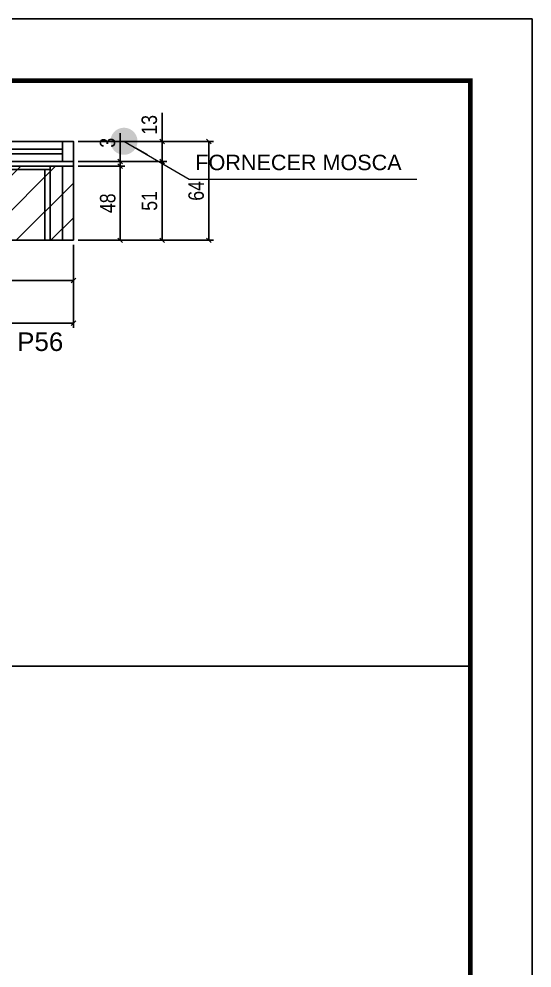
# Model space of a CAD drawing. Extents: x 3309 to 9563, y -2522 to 14608.
# Drawn here: x 7646 to 7978, y 8251 to 8865 of the extents above; entities that cross this region are included whole.
import ezdxf

# ---------------------------------------------------------------- set-up
doc = ezdxf.new("R2010")
doc.units = 0
doc.linetypes.add('DASHED', pattern=[0.75, 0.5, -0.25])
for name, color, linetype in [('5', 5, 'Continuous'), ('COTA', 241, 'Continuous'), ('Painéis', 200, 'Continuous'), ('SARR_2.2x7', 40, 'Continuous'), ('SARR_3.5x7', 81, 'Continuous'), ('SARR_EDITAR', 141, 'Continuous')]:
    doc.layers.add(name, color=color, linetype=linetype)
for name, color, linetype, lineweight in [('CARIMBO', 255, 'Continuous', 9), ('Folhas', 255, 'Continuous', 9), ('Hachura', 251, 'Continuous', 9), ('SARRAFO DE PRESSAO', 251, 'DASHED', 9)]:
    doc.layers.add(name, color=color, linetype=linetype, lineweight=lineweight)
doc.layers.add('Laje_Perimetro', color=7, linetype='Continuous', plot=False)
doc.styles.add('ARIAL', font='arial.ttf')
doc.styles.add('COTA TECNICA', font='techl___.ttf', dxfattribs={"height": 10})
doc.styles.get("Standard").update_dxf_attribs({"font": 'arial.ttf'})
doc.dimstyles.new('3x', dxfattribs={"dimtxt": 10, "dimasz": 5, "dimexe": 7, "dimexo": 5, "dimgap": 4, "dimtad": 1, "dimdec": 4, "dimlfac": 0.333333, "dimdsep": 46, "dimtxsty": 'Standard', "dimblk": 'DOT', "dimcen": 0.09, "dimclrd": 1, "dimclre": 1, "dimclrt": 2, "dimadec": 0, "dimazin": 2, "dimtfac": 1, "dimtdec": 4, "dimtmove": 0, "dimatfit": 3, "dimldrblk": 'DOT', "dimfxl": 1, "dimtolj": 1, "dimtzin": 0, "dimlwd": 9, "dimlwe": 9, "dimarcsym": 0})
doc.dimstyles.new('PAINEL', dxfattribs={"dimtxt": 10, "dimasz": 3, "dimexe": 3, "dimexo": 3, "dimgap": 3, "dimtad": 1, "dimdec": 1, "dimzin": 12, "dimdsep": 46, "dimtxsty": 'COTA TECNICA', "dimblk1": 'OBLIQUE', "dimblk2": 'OBLIQUE', "dimsah": 1, "dimcen": 0.9, "dimclrd": 4, "dimclre": 4, "dimclrt": 240, "dimadec": 1, "dimazin": 3, "dimtfac": 1, "dimtdec": 1, "dimtmove": 0, "dimatfit": 3, "dimfxl": 1, "dimtolj": 1, "dimtzin": 12, "dimarcsym": 0})

# ---------------------------------------------------------------- blocks, each defined once
blk = doc.blocks.new('9999999999')
at = {"layer": 'Folhas'}
blk.add_lwpolyline([(98138.98, 34190.21), (99623.98, 34190.21), (99623.98, 35240.21), (98138.98, 35240.21)], close=True, dxfattribs=at)
at = {"layer": 'Folhas', "color": 30, "const_width": 3}
blk.add_lwpolyline([(98213.98, 34230.21), (99583.98, 34230.21), (99583.98, 35200.21), (98213.98, 35200.21)], close=True, dxfattribs=at)
blk = doc.blocks.new('_Oblique')
at = {"color": 0, "linetype": 'ByBlock', "lineweight": -2}
blk.add_line((-0.5, -0.5), (0.5, 0.5), dxfattribs=at)
blk = doc.blocks.new('*D2017')
at = {"layer": 'COTA', "color": 4, "linetype": 'ByBlock', "lineweight": -2, "transparency": 16777216}
for p, q in [((7031.06, 8718.68), (7031.06, 8665.05)), ((7681.06, 8718.68), (7681.06, 8665.05)), ((7681.06, 8668.05), (7031.06, 8668.05))]:
    blk.add_line(p, q, dxfattribs=at)
at = {"layer": 'Defpoints', "color": 0, "linetype": 'ByBlock', "transparency": 16777216}
for p in [(7031.06, 8721.68), (7681.06, 8721.68), (7031.06, 8668.05)]:
    blk.add_point(p, dxfattribs=at)
at = {"layer": 'COTA', "color": 4, "linetype": 'ByBlock', "lineweight": -2, "transparency": 16777216, "xscale": 3, "yscale": 3, "zscale": 3, "rotation": 180}
blk.add_blockref('_Oblique', (7031.06, 8668.05), dxfattribs=at)
at = {"layer": 'COTA', "color": 4, "linetype": 'ByBlock', "lineweight": -2, "transparency": 16777216, "xscale": 3, "yscale": 3, "zscale": 3}
blk.add_blockref('_Oblique', (7681.06, 8668.05), dxfattribs=at)
at = {"layer": 'COTA', "color": 240, "linetype": 'ByBlock', "transparency": 16777216, "insert": (7356.06, 8676.16), "char_height": 10, "attachment_point": 5, "style": 'COTA TECNICA'}
blk.add_mtext('\\A1;650', dxfattribs=at)
blk = doc.blocks.new('*D2018')
at = {"layer": 'COTA', "color": 4, "lineweight": -2, "transparency": 16777216}
for p, q in [((7519.06, 8718.68), (7519.06, 8692.76)), ((7681.06, 8718.68), (7681.06, 8692.76)), ((7519.06, 8695.76), (7681.06, 8695.76))]:
    blk.add_line(p, q, dxfattribs=at)
at = {"layer": 'Defpoints', "color": 0, "transparency": 16777216}
for p in [(7519.06, 8721.68), (7681.06, 8721.68), (7681.06, 8695.76)]:
    blk.add_point(p, dxfattribs=at)
at = {"layer": 'COTA', "color": 4, "lineweight": -2, "transparency": 16777216, "xscale": 3, "yscale": 3, "zscale": 3, "rotation": 180}
blk.add_blockref('_Oblique', (7519.06, 8695.76), dxfattribs=at)
at = {"layer": 'COTA', "color": 4, "lineweight": -2, "transparency": 16777216, "xscale": 3, "yscale": 3, "zscale": 3}
blk.add_blockref('_Oblique', (7681.06, 8695.76), dxfattribs=at)
at = {"layer": 'COTA', "color": 240, "transparency": 16777216, "insert": (7600.06, 8703.86), "char_height": 10, "attachment_point": 5, "style": 'COTA TECNICA'}
blk.add_mtext('\\A1;162', dxfattribs=at)
blk = doc.blocks.new('*D2019')
at = {"layer": 'COTA', "color": 4, "lineweight": -2, "transparency": 16777216}
for p, q in [((7684.06, 8772.68), (7741.46, 8772.68)), ((7738.46, 8772.68), (7738.46, 8721.68)), ((7684.06, 8721.68), (7741.46, 8721.68))]:
    blk.add_line(p, q, dxfattribs=at)
at = {"layer": 'Defpoints', "color": 0, "transparency": 16777216}
for p in [(7681.06, 8772.68), (7681.06, 8721.68), (7738.46, 8721.68)]:
    blk.add_point(p, dxfattribs=at)
at = {"layer": 'COTA', "color": 4, "lineweight": -2, "transparency": 16777216, "xscale": 3, "yscale": 3, "zscale": 3}
for p, rotation in [((7738.46, 8772.68), 90), ((7738.46, 8721.68), 270)]:
    blk.add_blockref('_Oblique', p, dxfattribs=dict(at, rotation=rotation))
at = {"layer": 'COTA', "color": 240, "transparency": 16777216, "insert": (7730.35, 8747.18), "char_height": 10, "attachment_point": 5, "rotation": 90, "style": 'COTA TECNICA'}
blk.add_mtext('\\A1;51', dxfattribs=at)
blk = doc.blocks.new('*D2020')
at = {"layer": 'COTA', "color": 4, "lineweight": -2, "transparency": 16777216}
for p, q in [((7738.46, 8785.68), (7738.46, 8804.19)), ((7684.06, 8785.68), (7741.46, 8785.68)), ((7738.46, 8772.68), (7738.46, 8785.68)), ((7684.06, 8772.68), (7741.46, 8772.68))]:
    blk.add_line(p, q, dxfattribs=at)
at = {"layer": 'Defpoints', "color": 0, "transparency": 16777216}
for p in [(7681.06, 8785.68), (7738.46, 8785.68), (7681.06, 8772.68)]:
    blk.add_point(p, dxfattribs=at)
at = {"layer": 'COTA', "color": 4, "lineweight": -2, "transparency": 16777216, "xscale": 3, "yscale": 3, "zscale": 3}
for p, rotation in [((7738.46, 8785.68), 90), ((7738.46, 8772.68), 270)]:
    blk.add_blockref('_Oblique', p, dxfattribs=dict(at, rotation=rotation))
at = {"layer": 'COTA', "color": 240, "transparency": 16777216, "insert": (7730.24, 8796.44), "char_height": 10, "attachment_point": 5, "rotation": 90, "style": 'COTA TECNICA'}
blk.add_mtext('\\A1;13', dxfattribs=at)
blk = doc.blocks.new('*D2021')
at = {"layer": 'COTA', "color": 4, "lineweight": -2, "transparency": 16777216}
for p, q in [((7684.06, 8785.68), (7771.66, 8785.68)), ((7768.66, 8721.68), (7768.66, 8785.68)), ((7684.06, 8721.68), (7771.66, 8721.68))]:
    blk.add_line(p, q, dxfattribs=at)
at = {"layer": 'Defpoints', "color": 0, "transparency": 16777216}
for p in [(7681.06, 8785.68), (7768.66, 8785.68), (7681.06, 8721.68)]:
    blk.add_point(p, dxfattribs=at)
at = {"layer": 'COTA', "color": 4, "lineweight": -2, "transparency": 16777216, "xscale": 3, "yscale": 3, "zscale": 3}
for p, rotation in [((7768.66, 8785.68), 90), ((7768.66, 8721.68), 270)]:
    blk.add_blockref('_Oblique', p, dxfattribs=dict(at, rotation=rotation))
at = {"layer": 'COTA', "color": 240, "transparency": 16777216, "insert": (7760.56, 8753.68), "char_height": 10, "attachment_point": 5, "rotation": 90, "style": 'COTA TECNICA'}
blk.add_mtext('\\A1;64', dxfattribs=at)
blk = doc.blocks.new('*D2616')
at = {"layer": 'COTA', "color": 4, "lineweight": -2, "transparency": 16777216}
for p, q in [((7684.06, 8769.68), (7714.42, 8769.68)), ((7711.42, 8721.68), (7711.42, 8769.68)), ((7684.06, 8721.68), (7714.42, 8721.68))]:
    blk.add_line(p, q, dxfattribs=at)
at = {"layer": 'Defpoints', "color": 0, "transparency": 16777216}
for p in [(7681.06, 8769.68), (7711.42, 8769.68), (7681.06, 8721.68)]:
    blk.add_point(p, dxfattribs=at)
at = {"layer": 'COTA', "color": 4, "lineweight": -2, "transparency": 16777216, "xscale": 3, "yscale": 3, "zscale": 3}
for p, rotation in [((7711.42, 8769.68), 90), ((7711.42, 8721.68), 270)]:
    blk.add_blockref('_Oblique', p, dxfattribs=dict(at, rotation=rotation))
at = {"layer": 'COTA', "color": 240, "transparency": 16777216, "insert": (7703.32, 8745.68), "char_height": 10, "attachment_point": 5, "rotation": 90, "style": 'COTA TECNICA'}
blk.add_mtext('\\A1;48', dxfattribs=at)
blk = doc.blocks.new('*D2617')
at = {"layer": 'COTA', "color": 4, "lineweight": -2, "transparency": 16777216}
for p, q in [((7711.42, 8772.68), (7711.42, 8791.01)), ((7684.06, 8772.68), (7714.42, 8772.68)), ((7684.06, 8769.68), (7714.42, 8769.68)), ((7711.42, 8769.68), (7711.42, 8772.68)), ((7711.42, 8769.68), (7711.42, 8766.68))]:
    blk.add_line(p, q, dxfattribs=at)
at = {"layer": 'Defpoints', "color": 0, "transparency": 16777216}
for p in [(7681.06, 8772.68), (7681.06, 8769.68), (7711.42, 8772.68)]:
    blk.add_point(p, dxfattribs=at)
at = {"layer": 'COTA', "color": 4, "lineweight": -2, "transparency": 16777216, "xscale": 3, "yscale": 3, "zscale": 3}
for p, rotation in [((7711.42, 8772.68), 270), ((7711.42, 8769.68), 90)]:
    blk.add_blockref('_Oblique', p, dxfattribs=dict(at, rotation=rotation))
at = {"layer": 'COTA', "color": 240, "transparency": 16777216, "insert": (7703.2, 8784.84), "char_height": 10, "attachment_point": 5, "rotation": 90, "style": 'COTA TECNICA'}
blk.add_mtext('\\A1;3', dxfattribs=at)
blk = doc.blocks.new('_Dot')
at = {"color": 0, "linetype": 'ByBlock', "lineweight": -2}
blk.add_line((-0.5, 0), (-1, 0), dxfattribs=at)
at = {"color": 0, "linetype": 'ByBlock', "const_width": 0.5}
blk.add_lwpolyline([(-0.25, 0, 1), (0.25, 0, 1)], format="xyb", close=True, dxfattribs=at)

msp = doc.modelspace()

# ---------------------------------------------------------------- hatches: boundary and pattern name
at = {"layer": 'Hachura', "linetype": 'ByBlock'}
h = msp.add_hatch(dxfattribs=at)
h.set_pattern_fill('ANSI31', color=256, scale=5)
h.paths.add_polyline_path([(7275.06, 8769.68), (7031.06, 8769.68), (7031.06, 8721.68), (7275.06, 8721.68)])
h.paths.add_polyline_path([(7519.06, 8769.68), (7275.06, 8769.68), (7275.06, 8721.68), (7519.06, 8721.68)])
h.paths.add_polyline_path([(7681.06, 8769.68), (7519.06, 8769.68), (7519.06, 8721.68), (7681.06, 8721.68)])
h.paths.add_polyline_path([(7277.06, 8593.96), (7033.06, 8593.96), (7033.06, 8545.96), (7277.06, 8545.96)])
h.paths.add_polyline_path([(7338.02, 8593.96), (7277.06, 8593.96), (7277.06, 8545.96), (7338.02, 8545.96)])
h.paths.add_polyline_path([(7500.02, 8595.96), (7370.02, 8595.96), (7370.02, 8545.96), (7500.02, 8545.96)])
h.paths.add_polyline_path([(7574.06, 8381.32), (7519.06, 8381.32), (7519.06, 8331.32), (7574.06, 8331.32)])
h.paths.add_polyline_path([(7519.06, 8381.32), (7275.06, 8381.32), (7275.06, 8331.32), (7519.06, 8331.32)])
h.paths.add_polyline_path([(7275.06, 8381.32), (7031.06, 8381.32), (7031.06, 8331.32), (7275.06, 8331.32)])

# ---------------------------------------------------------------- linework, layer by layer
at = {"layer": 'COTA'}
msp.add_line((6567.87, 8445.97), (7937.87, 8445.97), dxfattribs=at)
at = {"layer": 'Laje_Perimetro'}
msp.add_lwpolyline([(7977.87, 8864.98), (6492.87, 8864.98), (6492.87, 7814.98), (7977.87, 7814.98)], close=True, dxfattribs=at)
at = {"layer": 'Painéis', "linetype": 'ByBlock'}
for p, q in [((7681.06, 8772.68), (7031.06, 8772.68)), ((7681.06, 8721.68), (7681.06, 8772.68)), ((7681.06, 8721.68), (7031.06, 8721.68))]:
    msp.add_line(p, q, dxfattribs=at)
at = {"layer": 'Painéis', "linetype": 'ByBlock', "elevation": 0}
for points in [[(7031.06, 8772.68), (7681.06, 8772.68), (7681.06, 8785.68), (7031.06, 8785.68)], [(7681.06, 8769.68), (7031.06, 8769.68), (7031.06, 8772.68), (7681.06, 8772.68)]]:
    msp.add_lwpolyline(points, close=True, dxfattribs=at)
at = {"layer": 'SARR_2.2x7', "linetype": 'Continuous'}
for p, q in [((7674.06, 8772.68), (7674.06, 8785.68)), ((7674.06, 8721.68), (7674.06, 8769.68)), ((7666.06, 8767.48), (7519.06, 8767.48))]:
    msp.add_line(p, q, dxfattribs=at)
at = {"layer": 'SARR_3.5x7'}
for p, q in [((7666.06, 8769.68), (7666.06, 8721.68)), ((7662.56, 8767.48), (7662.56, 8721.68))]:
    msp.add_line(p, q, dxfattribs=at)
at = {"layer": 'SARR_EDITAR'}
for p, q in [((7674.06, 8780.68), (7519.06, 8780.68)), ((7674.06, 8777.68), (7519.06, 8777.68))]:
    msp.add_line(p, q, dxfattribs=at)

# ---------------------------------------------------------------- block references
at = {"layer": 'SARRAFO DE PRESSAO', "color": 6, "linetype": 'ByBlock'}
msp.add_blockref('9999999999', (-91646.11, -26375.22), dxfattribs=at)

# ---------------------------------------------------------------- texts
at = {"layer": '5', "linetype": 'Continuous'}
msp.add_text('P56', height=12, rotation=359.99996, dxfattribs=at).set_placement((7644.71, 8650.04))
at = {"layer": 'CARIMBO', "style": 'ARIAL'}
msp.add_text('FORNECER MOSCA', height=10, dxfattribs=at).set_placement((7760, 8767.11))

# ---------------------------------------------------------------- dimensions: what is measured, and where the dimension line sits
at = {"layer": 'COTA'}
for base, p1, p2, picture, middle in [((7738.46, 8785.68), (7681.06, 8772.68), (7681.06, 8785.68), '*D2020', (7730.24, 8796.44)), ((7711.42, 8772.68), (7681.06, 8769.68), (7681.06, 8772.68), '*D2617', (7703.2, 8784.84)), ((7768.66, 8785.68), (7681.06, 8721.68), (7681.06, 8785.68), '*D2021', (7760.56, 8753.68)), ((7738.46, 8721.68), (7681.06, 8772.68), (7681.06, 8721.68), '*D2019', (7730.35, 8747.18)), ((7711.42, 8769.68), (7681.06, 8721.68), (7681.06, 8769.68), '*D2616', (7703.32, 8745.68))]:
    dim = msp.add_linear_dim(base=base, p1=p1, p2=p2, angle=90, dimstyle='PAINEL', dxfattribs=at)
    dim.commit()
    dim.dimension.update_dxf_attribs({"geometry": picture, "text_midpoint": middle})
at = {"layer": 'COTA', "linetype": 'ByBlock'}
dim = msp.add_linear_dim(base=(7031.06, 8668.05), p1=(7681.06, 8721.68), p2=(7031.06, 8721.68), angle=180, dimstyle='PAINEL', dxfattribs=at)
dim.commit()
dim.dimension.update_dxf_attribs({"geometry": '*D2017', "text_midpoint": (7356.06, 8676.16)})
at = {"layer": 'COTA'}
dim = msp.add_linear_dim(base=(7681.06, 8695.76), p1=(7519.06, 8721.68), p2=(7681.06, 8721.68), dimstyle='PAINEL', dxfattribs=at)
dim.commit()
dim.dimension.update_dxf_attribs({"geometry": '*D2018', "text_midpoint": (7600.06, 8703.86)})

# ---------------------------------------------------------------- leaders
at = {"layer": 'Hachura'}
msp.add_leader([(7713.81, 8785.81), (7755.92, 8761.38), (7903.37, 8761.38)], dimstyle='3x', override={"dimasz": 17.5, "dimgap": 4, "dimtad": 0}, dxfattribs=at)

doc.saveas('drawing.dxf')
